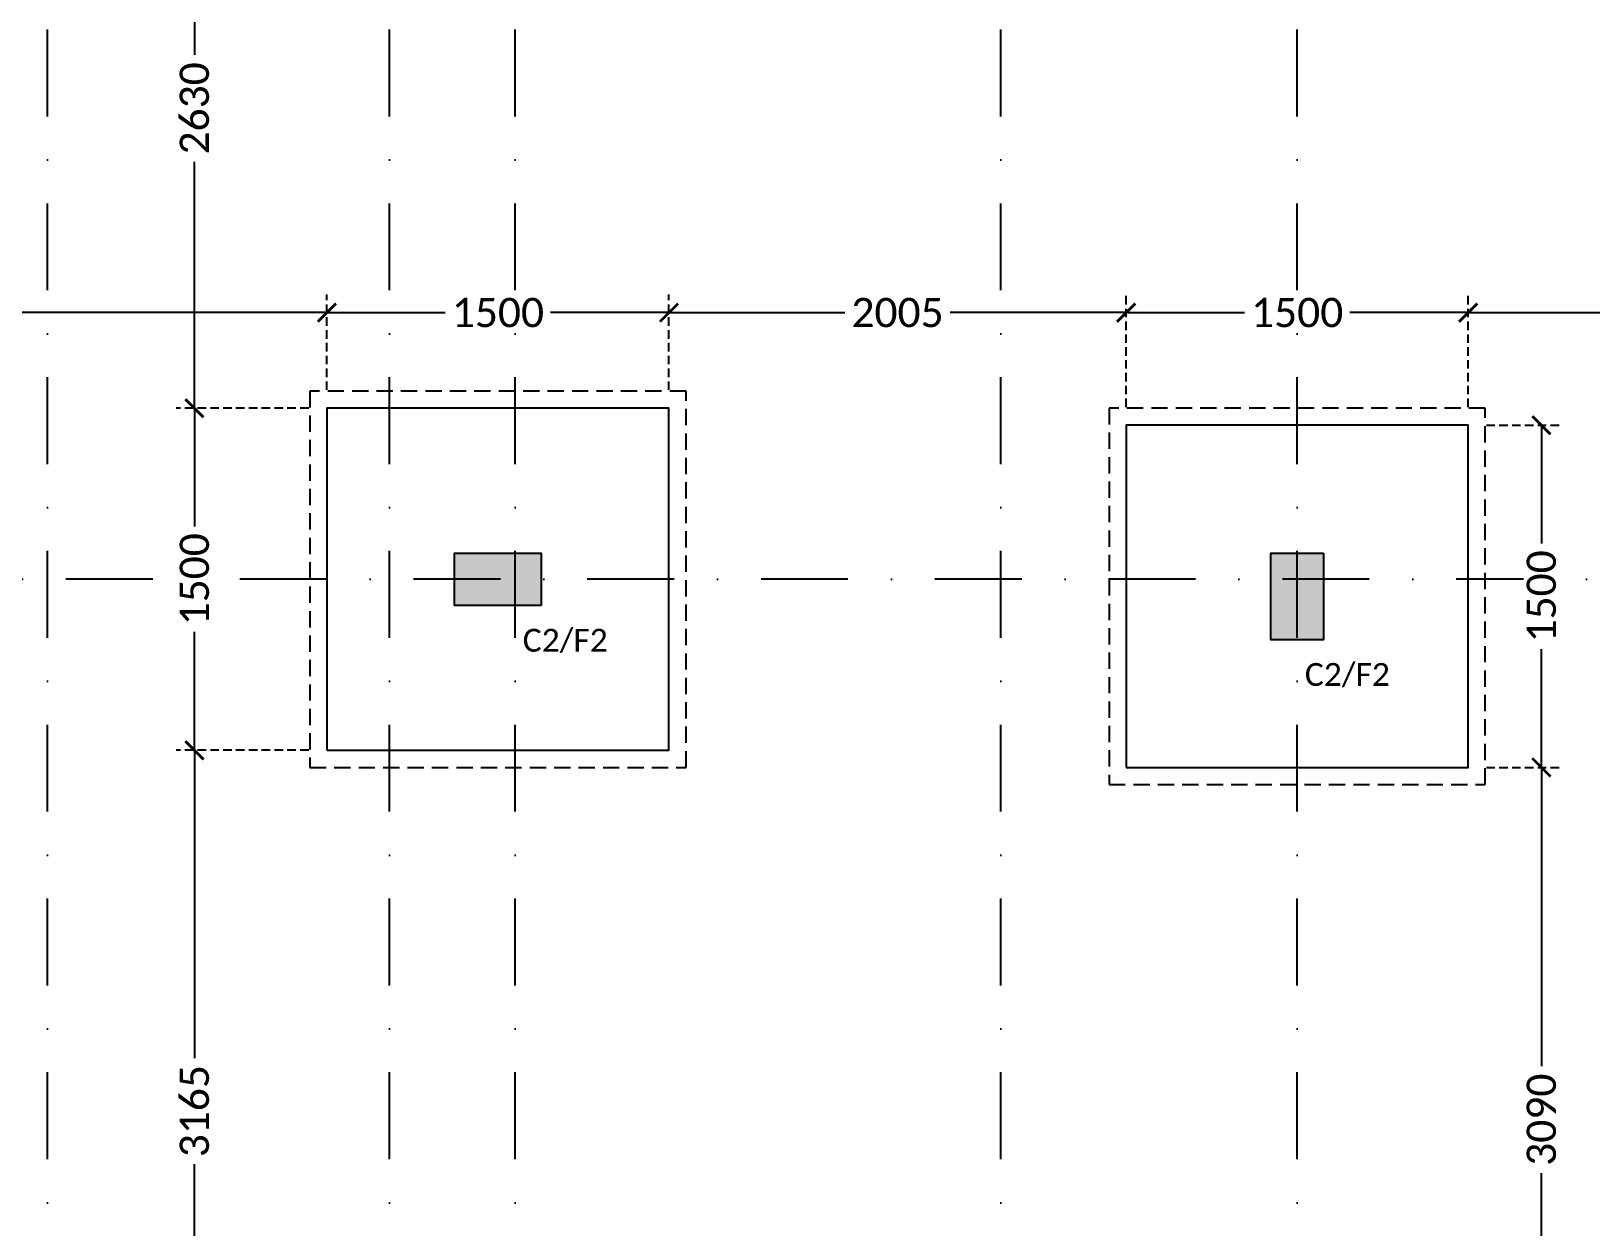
# Model space of a CAD drawing. Header units: millimetres. Extents: x -176651 to 954389, y -469666 to 486614.
# Drawn here: x 259295 to 266135, y 170185 to 175428 of the extents above; entities that cross this region are included whole.
import ezdxf
from ezdxf.xclip import XClip

# ---------------------------------------------------------------- set-up
doc = ezdxf.new("R2010")
doc.units = ezdxf.units.MM
doc.header["$LTSCALE"] = 150
doc.header["$XCLIPFRAME"] = 2
for name, pattern in [('1625E_Grid$0$DASHDOTX2', [50.8, 25.4, -12.7, 0, -12.7]), ('3BHK-W(SB)$0$HIDDEN', [0.375, 0.25, -0.125]), ('HIDDEN2', [4.7625, 3.175, -1.5875])]:
    doc.linetypes.add(name, pattern=pattern)
for name, color, linetype in [('1625E_Columns$0$ad-Column', 3, 'Continuous'), ('1625E_Columns$0$ad-Column Hatch', 125, 'Continuous'), ('1625E_Grid$0$ad-Grid', 8, '1625E_Grid$0$DASHDOTX2'), ('ad-Footing line', 2, 'Continuous'), ('ad-PCC line', 8, 'HIDDEN2'), ("Plot's Boundary$0$ad-Road", 8, 'Continuous'), ("Plot's Boundary$0$ad-Road Hatch", 8, 'Continuous')]:
    doc.layers.add(name, color=color, linetype=linetype)
doc.layers.add('ad-External Dimensions', color=5, linetype='Continuous', true_color=0x0000ff)
doc.layers.add('ad-Foundation text', color=6, linetype='Continuous', true_color=0xff00ff)
doc.styles.get("Standard").update_dxf_attribs({"font": 'calibril.ttf'})
doc.dimstyles.new('A-75-DIM-INT (Framing)', dxfattribs={"dimscale": 100, "dimtxt": 1.6, "dimasz": 1, "dimexe": 1, "dimexo": 1, "dimgap": 0.5, "dimtad": 0, "dimdec": 0, "dimdsep": 46, "dimtxsty": 'Standard', "dimblk": 'ARCHTICK', "dimcen": 0.025, "dimclrd": 5, "dimclre": 5, "dimclrt": 256, "dimazin": 2, "dimtfac": 1, "dimtdec": 0, "dimtmove": 1, "dimatfit": 0, "dimldrblk": 'ARCHTICK', "dimfxl": 1, "dimfxlon": 1, "dimtfill": 1, "dimtolj": 1, "dimtzin": 0, "dimarcsym": 0})

# ---------------------------------------------------------------- blocks, each defined once
blk = doc.blocks.new("Plot's Boundary$0$A$C4fb60e89")
at = {"layer": "Plot's Boundary$0$ad-Road Hatch", "ltscale": 5, "transparency": 33554687}
h = blk.add_hatch(dxfattribs=at)
h.set_pattern_fill('AR-HBONE', color=256, scale=15)
h.set_pattern_definition([(45, (-193247.7, -428758.8), (0, 2155.2615), [4572, -1524]), (135, (-192170.1, -427681.1), (2e-13, 2155.2615), [4572, -1524])])
h.paths.add_polyline_path([(175594.5, -250241), (169177.9, -249341.1), (167473.5, -249057.1), (167473.5, -138693.9), (101313.5, -138693.9), (101313.5, -199953.9), (101307.7, -237994.6), (101040.4, -268291), (101007.7, -280967.7), (101066.4, -293683.6), (101242.5, -311127.2), (100909.9, -319343.6), (100949.1, -333937.5), (100668.7, -366959.6), (100727.3, -390982.9), (100668.7, -404585.6), (100538.2, -420418.5), (100466.5, -428758.8), (92426.2, -427265.5), (92163.5, -427209.5), (92163.5, -321453.9), (24803.5, -321453.9), (24803.5, -412960.5), (15653.5, -411028.6), (15653.5, -321452.2), (-19535.1, -321452.2), (-34427.5, -319476.7), (-65207.4, -315394.6), (-171770.1, -301268.1), (-185853.9, -298333.1), (-193247.7, -296831.5), (-193244, -292907.6), (-191913.8, -285219.4), (-191838.8, -284678.8), (-183397.4, -286393.2), (-169722.9, -289242.8), (-53141.2, -304697.5), (-18730.1, -309262.2), (15653.3, -309262.2), (15653.5, 703.4), (24803.5, 1114.6), (24803.5, -129543.9), (92163.5, -129543.9), (92163.5, 15133.3), (101313.5, 17712.8), (101313.5, -129543.9), (167473.5, -129543.9), (167473.5, 35551.6), (175738, 37855), (175848.8, 28595.3), (175835.8, 25947.4), (175777.1, 14040.5), (175855.3, 2315.8), (175659.7, -18036.1), (175731.4, -34038.6), (175718.4, -46839.2), (175672.7, -63402.4), (175816.2, -82071.9), (175542.3, -106356), (175490.2, -124640.8), (175574.9, -145018.8), (175731.4, -168892), (175796.6, -181268.8), (175796.6, -192667.4), (175744.5, -208200.3), (175829.2, -223276.8), (175887.9, -234871.1)])
h.paths.add_polyline_path([(24803.5, -309263.9), (92163.5, -309263.9), (92163.5, -138693.9), (24803.5, -138693.9)], flags=16)
blk = doc.blocks.new("Plot's Boundary")
at = {"layer": "Plot's Boundary$0$ad-Road", "ltscale": 5}
blk.add_blockref("Plot's Boundary$0$A$C4fb60e89", (191838.8, 428758.8), dxfattribs=at)
blk = doc.blocks.new('1625E_Columns$0$zw$6AA0')
at = {"layer": '1625E_Columns$0$ad-Column Hatch', "transparency": 33554687}
h = blk.add_hatch(color=256, dxfattribs=at)
h.dxf.hatch_style = 1
h.paths.add_polyline_path([(0, -230), (380, -230), (380, 0), (0, 0)])
at = {"layer": '1625E_Columns$0$ad-Column'}
blk.add_lwpolyline([(0, -230), (380, -230), (380, 0), (0, 0)], close=True, dxfattribs=at)
blk = doc.blocks.new('1625E_Columns')
at = {"layer": '1625E_Columns$0$ad-Column', "xscale": -1}
for p, rotation in [((5110, 4745), 359.9999999999997), ((8310, 4745), 90)]:
    blk.add_blockref('1625E_Columns$0$zw$6AA0', p, dxfattribs=dict(at, rotation=rotation))
blk = doc.blocks.new('1625E_Grid')
at = {"layer": '1625E_Grid$0$ad-Grid', "ltscale": 0.1}
for points in [[(3298.6, -4463.6), (3298.6, -4213.6), (2945, -4010), (2945, 16020), (3298.6, 16223.6), (3298.6, 16473.6)], [(5348.6, -4463.6), (5348.6, -4213.6), (4995, -4010), (4995, 16020), (5348.6, 16223.6), (5348.6, 16473.6)], [(4445, -4010), (4445, 16020)], [(7125, -4010), (7125, 16020)], [(8425, -4010), (8425, 16020)], [(15600, 4630), (-1800, 4630)]]:
    blk.add_lwpolyline(points, dxfattribs=at)
blk = doc.blocks.new('zw$D00E')
at = {"layer": 'ad-Footing line'}
for points in [[(-7950, -9740), (-6450, -9740), (-6450, -8240), (-7950, -8240)], [(-4445, -9815), (-2945, -9815), (-2945, -8315), (-4445, -8315)]]:
    blk.add_lwpolyline(points, close=True, dxfattribs=at)
at = {"layer": 'ad-PCC line', "ltscale": 0.15}
for points in [[(-8025, -9815), (-6375, -9815), (-6375, -8165), (-8025, -8165)], [(-4520, -9890), (-2870, -9890), (-2870, -8240), (-4520, -8240)]]:
    blk.add_lwpolyline(points, close=True, dxfattribs=at)
blk = doc.blocks.new('zw$3F63')
at = {"layer": 'ad-Foundation text', "char_height": 100, "width": 349.312, "attachment_point": 5}
for insert in [(-6904.8, -9260.8), (-3474.8, -9410.8)]:
    blk.add_mtext('\\pxt5;C2/F2', dxfattribs=dict(at, insert=insert))
blk = doc.blocks.new('_ArchTick')
at = {"color": 0, "linetype": 'ByBlock', "const_width": 0.15}
blk.add_lwpolyline([(-0.5, -0.5), (0.5, 0.5)], dxfattribs=at)
blk = doc.blocks.new('*D87')
at = {"layer": 'ad-External Dimensions', "linetype": '3BHK-W(SB)$0$HIDDEN', "lineweight": -2, "transparency": 16777216}
for p, q in [((3690, -5610), (3509.2, -5610)), ((4090, -8240), (3509.2, -8240))]:
    blk.add_line(p, q, dxfattribs=at)
at = {"layer": 'ad-External Dimensions', "lineweight": -2, "transparency": 16777216}
for p, q in [((3589.2, -5610), (3589.2, -6690.8)), ((3589.2, -8240), (3589.2, -7159.2))]:
    blk.add_line(p, q, dxfattribs=at)
at = {"layer": 'Defpoints', "color": 0, "transparency": 16777216}
for p in [(3770, -5610), (3589.2, -8240), (4170, -8240)]:
    blk.add_point(p, dxfattribs=at)
at = {"layer": 'ad-External Dimensions', "lineweight": -2, "transparency": 16777216, "xscale": 80, "yscale": 80, "zscale": 80}
for p, rotation in [((3589.2, -5610), 90), ((3589.2, -8240), 270)]:
    blk.add_blockref('_ArchTick', p, dxfattribs=dict(at, rotation=rotation))
at = {"layer": 'ad-External Dimensions', "transparency": 16777216, "insert": (3589.2, -6925), "char_height": 128, "attachment_point": 5, "rotation": 90, "bg_fill": 3, "box_fill_scale": 1.1, "bg_fill_color": 256, "bg_fill_true_color": 13158600, "bg_fill_transparency": 0}
blk.add_mtext('\\A1;2630', dxfattribs=at)
blk = doc.blocks.new('*D88')
at = {"layer": 'ad-External Dimensions', "linetype": '3BHK-W(SB)$0$HIDDEN', "lineweight": -2, "transparency": 16777216}
for p, q in [((4090, -8240), (3509.2, -8240)), ((4090, -9740), (3509.2, -9740))]:
    blk.add_line(p, q, dxfattribs=at)
at = {"layer": 'ad-External Dimensions', "lineweight": -2, "transparency": 16777216}
for p, q in [((3589.2, -8240), (3589.2, -8758.8)), ((3589.2, -9740), (3589.2, -9221.2))]:
    blk.add_line(p, q, dxfattribs=at)
at = {"layer": 'Defpoints', "color": 0, "transparency": 16777216}
for p in [(4170, -8240), (3589.2, -9740), (4170, -9740)]:
    blk.add_point(p, dxfattribs=at)
at = {"layer": 'ad-External Dimensions', "lineweight": -2, "transparency": 16777216, "xscale": 80, "yscale": 80, "zscale": 80}
for p, rotation in [((3589.2, -8240), 90), ((3589.2, -9740), 270)]:
    blk.add_blockref('_ArchTick', p, dxfattribs=dict(at, rotation=rotation))
at = {"layer": 'ad-External Dimensions', "transparency": 16777216, "insert": (3589.2, -8990), "char_height": 128, "attachment_point": 5, "rotation": 90, "bg_fill": 3, "box_fill_scale": 1.1, "bg_fill_color": 256, "bg_fill_true_color": 13158600, "bg_fill_transparency": 0}
blk.add_mtext('\\A1;1500', dxfattribs=at)
blk = doc.blocks.new('*D89')
at = {"layer": 'ad-External Dimensions', "linetype": '3BHK-W(SB)$0$HIDDEN', "lineweight": -2, "transparency": 16777216}
for p, q in [((4090, -9740), (3509.2, -9740)), ((4240, -12905), (3509.2, -12905))]:
    blk.add_line(p, q, dxfattribs=at)
at = {"layer": 'ad-External Dimensions', "lineweight": -2, "transparency": 16777216}
for p, q in [((3589.2, -9740), (3589.2, -11090.3)), ((3589.2, -12905), (3589.2, -11554.7))]:
    blk.add_line(p, q, dxfattribs=at)
at = {"layer": 'Defpoints', "color": 0, "transparency": 16777216}
for p in [(4170, -9740), (3589.2, -12905), (4320, -12905)]:
    blk.add_point(p, dxfattribs=at)
at = {"layer": 'ad-External Dimensions', "lineweight": -2, "transparency": 16777216, "xscale": 80, "yscale": 80, "zscale": 80}
for p, rotation in [((3589.2, -9740), 90), ((3589.2, -12905), 270)]:
    blk.add_blockref('_ArchTick', p, dxfattribs=dict(at, rotation=rotation))
at = {"layer": 'ad-External Dimensions', "transparency": 16777216, "insert": (3589.2, -11322.5), "char_height": 128, "attachment_point": 5, "rotation": 90, "bg_fill": 3, "box_fill_scale": 1.1, "bg_fill_color": 256, "bg_fill_true_color": 13158600, "bg_fill_transparency": 0}
blk.add_mtext('\\A1;3165', dxfattribs=at)
blk = doc.blocks.new('*D93')
at = {"layer": 'ad-External Dimensions', "linetype": '3BHK-W(SB)$0$HIDDEN', "lineweight": -2, "transparency": 16777216}
for p, q in [((790, -8310), (790, -7740.9)), ((4170, -8160), (4170, -7740.9))]:
    blk.add_line(p, q, dxfattribs=at)
at = {"layer": 'ad-External Dimensions', "lineweight": -2, "transparency": 16777216}
for p, q in [((790, -7820.9), (2245, -7820.9)), ((4170, -7820.9), (2715, -7820.9))]:
    blk.add_line(p, q, dxfattribs=at)
at = {"layer": 'Defpoints', "color": 0, "transparency": 16777216}
for p in [(4170, -7820.9), (4170, -8240), (790, -8390)]:
    blk.add_point(p, dxfattribs=at)
at = {"layer": 'ad-External Dimensions', "lineweight": -2, "transparency": 16777216, "xscale": 80, "yscale": 80, "zscale": 80, "rotation": 180}
blk.add_blockref('_ArchTick', (790, -7820.9), dxfattribs=at)
at = {"layer": 'ad-External Dimensions', "lineweight": -2, "transparency": 16777216, "xscale": 80, "yscale": 80, "zscale": 80}
blk.add_blockref('_ArchTick', (4170, -7820.9), dxfattribs=at)
at = {"layer": 'ad-External Dimensions', "transparency": 16777216, "insert": (2480, -7820.9), "char_height": 128, "attachment_point": 5, "bg_fill": 3, "box_fill_scale": 1.1, "bg_fill_color": 256, "bg_fill_true_color": 13158600, "bg_fill_transparency": 0}
blk.add_mtext('\\A1;3380', dxfattribs=at)
blk = doc.blocks.new('*D94')
at = {"layer": 'ad-External Dimensions', "linetype": '3BHK-W(SB)$0$HIDDEN', "lineweight": -2, "transparency": 16777216}
for p, q in [((4170, -8160), (4170, -7740.9)), ((5670, -8160), (5670, -7740.9))]:
    blk.add_line(p, q, dxfattribs=at)
at = {"layer": 'ad-External Dimensions', "lineweight": -2, "transparency": 16777216}
for p, q in [((4170, -7820.9), (4688.8, -7820.9)), ((5670, -7820.9), (5151.2, -7820.9))]:
    blk.add_line(p, q, dxfattribs=at)
at = {"layer": 'Defpoints', "color": 0, "transparency": 16777216}
for p in [(5670, -7820.9), (4170, -8240), (5670, -8240)]:
    blk.add_point(p, dxfattribs=at)
at = {"layer": 'ad-External Dimensions', "lineweight": -2, "transparency": 16777216, "xscale": 80, "yscale": 80, "zscale": 80, "rotation": 180}
blk.add_blockref('_ArchTick', (4170, -7820.9), dxfattribs=at)
at = {"layer": 'ad-External Dimensions', "lineweight": -2, "transparency": 16777216, "xscale": 80, "yscale": 80, "zscale": 80}
blk.add_blockref('_ArchTick', (5670, -7820.9), dxfattribs=at)
at = {"layer": 'ad-External Dimensions', "transparency": 16777216, "insert": (4920, -7820.9), "char_height": 128, "attachment_point": 5, "bg_fill": 3, "box_fill_scale": 1.1, "bg_fill_color": 256, "bg_fill_true_color": 13158600, "bg_fill_transparency": 0}
blk.add_mtext('\\A1;1500', dxfattribs=at)
blk = doc.blocks.new('*D95')
at = {"layer": 'ad-External Dimensions', "linetype": '3BHK-W(SB)$0$HIDDEN', "lineweight": -2, "transparency": 16777216}
for p, q in [((5670, -8160), (5670, -7740.9)), ((7675, -8235), (7675, -7740.9))]:
    blk.add_line(p, q, dxfattribs=at)
at = {"layer": 'ad-External Dimensions', "lineweight": -2, "transparency": 16777216}
for p, q in [((5670, -7820.9), (6441, -7820.9)), ((7675, -7820.9), (6904, -7820.9))]:
    blk.add_line(p, q, dxfattribs=at)
at = {"layer": 'Defpoints', "color": 0, "transparency": 16777216}
for p in [(7675, -7820.9), (5670, -8240), (7675, -8315)]:
    blk.add_point(p, dxfattribs=at)
at = {"layer": 'ad-External Dimensions', "lineweight": -2, "transparency": 16777216, "xscale": 80, "yscale": 80, "zscale": 80, "rotation": 180}
blk.add_blockref('_ArchTick', (5670, -7820.9), dxfattribs=at)
at = {"layer": 'ad-External Dimensions', "lineweight": -2, "transparency": 16777216, "xscale": 80, "yscale": 80, "zscale": 80}
blk.add_blockref('_ArchTick', (7675, -7820.9), dxfattribs=at)
at = {"layer": 'ad-External Dimensions', "transparency": 16777216, "insert": (6672.5, -7820.9), "char_height": 128, "attachment_point": 5, "bg_fill": 3, "box_fill_scale": 1.1, "bg_fill_color": 256, "bg_fill_true_color": 13158600, "bg_fill_transparency": 0}
blk.add_mtext('\\A1;2005', dxfattribs=at)
blk = doc.blocks.new('*D96')
at = {"layer": 'ad-External Dimensions', "linetype": '3BHK-W(SB)$0$HIDDEN', "lineweight": -2, "transparency": 16777216}
for p, q in [((7675, -8235), (7675, -7740.9)), ((9175, -8235), (9175, -7740.9))]:
    blk.add_line(p, q, dxfattribs=at)
at = {"layer": 'ad-External Dimensions', "lineweight": -2, "transparency": 16777216}
for p, q in [((7675, -7820.9), (8193.8, -7820.9)), ((9175, -7820.9), (8656.2, -7820.9))]:
    blk.add_line(p, q, dxfattribs=at)
at = {"layer": 'Defpoints', "color": 0, "transparency": 16777216}
for p in [(9175, -7820.9), (7675, -8315), (9175, -8315)]:
    blk.add_point(p, dxfattribs=at)
at = {"layer": 'ad-External Dimensions', "lineweight": -2, "transparency": 16777216, "xscale": 80, "yscale": 80, "zscale": 80, "rotation": 180}
blk.add_blockref('_ArchTick', (7675, -7820.9), dxfattribs=at)
at = {"layer": 'ad-External Dimensions', "lineweight": -2, "transparency": 16777216, "xscale": 80, "yscale": 80, "zscale": 80}
blk.add_blockref('_ArchTick', (9175, -7820.9), dxfattribs=at)
at = {"layer": 'ad-External Dimensions', "transparency": 16777216, "insert": (8425, -7820.9), "char_height": 128, "attachment_point": 5, "bg_fill": 3, "box_fill_scale": 1.1, "bg_fill_color": 256, "bg_fill_true_color": 13158600, "bg_fill_transparency": 0}
blk.add_mtext('\\A1;1500', dxfattribs=at)
blk = doc.blocks.new('*D106')
at = {"layer": 'ad-External Dimensions', "linetype": '3BHK-W(SB)$0$HIDDEN', "lineweight": -2, "transparency": 16777216}
for p, q in [((9175, -8235), (9175, -7740.9)), ((11405, -8385), (11405, -7740.9))]:
    blk.add_line(p, q, dxfattribs=at)
at = {"layer": 'ad-External Dimensions', "lineweight": -2, "transparency": 16777216}
for p, q in [((9175, -7820.9), (10055.8, -7820.9)), ((11405, -7820.9), (10524.2, -7820.9))]:
    blk.add_line(p, q, dxfattribs=at)
at = {"layer": 'Defpoints', "color": 0, "transparency": 16777216}
for p in [(11405, -7820.9), (9175, -8315), (11405, -8465)]:
    blk.add_point(p, dxfattribs=at)
at = {"layer": 'ad-External Dimensions', "lineweight": -2, "transparency": 16777216, "xscale": 80, "yscale": 80, "zscale": 80, "rotation": 180}
blk.add_blockref('_ArchTick', (9175, -7820.9), dxfattribs=at)
at = {"layer": 'ad-External Dimensions', "lineweight": -2, "transparency": 16777216, "xscale": 80, "yscale": 80, "zscale": 80}
blk.add_blockref('_ArchTick', (11405, -7820.9), dxfattribs=at)
at = {"layer": 'ad-External Dimensions', "transparency": 16777216, "insert": (10290, -7820.9), "char_height": 128, "attachment_point": 5, "bg_fill": 3, "box_fill_scale": 1.1, "bg_fill_color": 256, "bg_fill_true_color": 13158600, "bg_fill_transparency": 0}
blk.add_mtext('\\A1;2230', dxfattribs=at)
blk = doc.blocks.new('*D29')
at = {"layer": 'ad-External Dimensions', "linetype": '3BHK-W(SB)$0$HIDDEN', "lineweight": -2, "transparency": 16777216}
for p, q in [((9255, -8315), (9576.3, -8315)), ((9255, -9815), (9576.3, -9815))]:
    blk.add_line(p, q, dxfattribs=at)
at = {"layer": 'ad-External Dimensions', "lineweight": -2, "transparency": 16777216}
for p, q in [((9496.3, -8315), (9496.3, -8833.8)), ((9496.3, -9815), (9496.3, -9296.2))]:
    blk.add_line(p, q, dxfattribs=at)
at = {"layer": 'Defpoints', "color": 0, "transparency": 16777216}
for p in [(9175, -8315), (9175, -9815), (9496.3, -9815)]:
    blk.add_point(p, dxfattribs=at)
at = {"layer": 'ad-External Dimensions', "lineweight": -2, "transparency": 16777216, "xscale": 80, "yscale": 80, "zscale": 80}
for p, rotation in [((9496.3, -8315), 90), ((9496.3, -9815), 270)]:
    blk.add_blockref('_ArchTick', p, dxfattribs=dict(at, rotation=rotation))
at = {"layer": 'ad-External Dimensions', "transparency": 16777216, "insert": (9496.3, -9065), "char_height": 128, "attachment_point": 5, "rotation": 90, "bg_fill": 3, "box_fill_scale": 1.1, "bg_fill_color": 256, "bg_fill_true_color": 13158600, "bg_fill_transparency": 0}
blk.add_mtext('\\A1;1500', dxfattribs=at)
blk = doc.blocks.new('*D30')
at = {"layer": 'ad-External Dimensions', "linetype": '3BHK-W(SB)$0$HIDDEN', "lineweight": -2, "transparency": 16777216}
for p, q in [((9255, -9815), (9576.3, -9815)), ((9030, -12905), (9576.3, -12905))]:
    blk.add_line(p, q, dxfattribs=at)
at = {"layer": 'ad-External Dimensions', "lineweight": -2, "transparency": 16777216}
for p, q in [((9496.3, -9815), (9496.3, -11125)), ((9496.3, -12905), (9496.3, -11595))]:
    blk.add_line(p, q, dxfattribs=at)
at = {"layer": 'Defpoints', "color": 0, "transparency": 16777216}
for p in [(9175, -9815), (8950, -12905), (9496.3, -12905)]:
    blk.add_point(p, dxfattribs=at)
at = {"layer": 'ad-External Dimensions', "lineweight": -2, "transparency": 16777216, "xscale": 80, "yscale": 80, "zscale": 80}
for p, rotation in [((9496.3, -9815), 90), ((9496.3, -12905), 270)]:
    blk.add_blockref('_ArchTick', p, dxfattribs=dict(at, rotation=rotation))
at = {"layer": 'ad-External Dimensions', "transparency": 16777216, "insert": (9496.3, -11360), "char_height": 128, "attachment_point": 5, "rotation": 90, "bg_fill": 3, "box_fill_scale": 1.1, "bg_fill_color": 256, "bg_fill_true_color": 13158600, "bg_fill_transparency": 0}
blk.add_mtext('\\A1;3090', dxfattribs=at)
blk = doc.blocks.new('zw$2C0D')
at = {"layer": 'ad-External Dimensions'}
dim = blk.add_linear_dim(base=(3589.2, -8240), p1=(3770, -5610), p2=(4170, -8240), angle=90, dimstyle='A-75-DIM-INT (Framing)', override={"dimscale": 80, "dimblk": 'ArchTick', "dimclrd": 256, "dimclre": 256, "dimfxl": 10, "dimtfill": 1, "dimtfillclr": 0}, dxfattribs=at)
dim.commit()
dim.dimension.update_dxf_attribs({"geometry": '*D87', "text_midpoint": (3589.2, -6925)})
dim = blk.add_linear_dim(base=(3589.2, -9740), p1=(4170, -8240), p2=(4170, -9740), angle=90, dimstyle='A-75-DIM-INT (Framing)', override={"dimscale": 80, "dimblk": 'ArchTick', "dimclrd": 256, "dimclre": 256, "dimfxl": 10, "dimtfill": 1, "dimtfillclr": 0}, dxfattribs=at)
dim.commit()
dim.dimension.update_dxf_attribs({"geometry": '*D88', "text_midpoint": (3589.2, -8990)})
dim = blk.add_linear_dim(base=(4170, -7820.9), p1=(790, -8390), p2=(4170, -8240), dimstyle='A-75-DIM-INT (Framing)', override={"dimscale": 80, "dimblk": 'ArchTick', "dimclrd": 256, "dimclre": 256, "dimfxl": 10, "dimtfill": 1, "dimtfillclr": 0}, dxfattribs=at)
dim.commit()
dim.dimension.update_dxf_attribs({"geometry": '*D93', "text_midpoint": (2480, -7820.9)})
dim = blk.add_linear_dim(base=(3589.2, -12905), p1=(4170, -9740), p2=(4320, -12905), angle=90, dimstyle='A-75-DIM-INT (Framing)', override={"dimscale": 80, "dimblk": 'ArchTick', "dimclrd": 256, "dimclre": 256, "dimfxl": 10, "dimtfill": 1, "dimtfillclr": 0}, dxfattribs=at)
dim.commit()
dim.dimension.update_dxf_attribs({"geometry": '*D89', "text_midpoint": (3589.2, -11322.5)})
dim = blk.add_linear_dim(base=(5670, -7820.9), p1=(4170, -8240), p2=(5670, -8240), dimstyle='A-75-DIM-INT (Framing)', override={"dimscale": 80, "dimblk": 'ArchTick', "dimclrd": 256, "dimclre": 256, "dimfxl": 10, "dimtfill": 1, "dimtfillclr": 0}, dxfattribs=at)
dim.commit()
dim.dimension.update_dxf_attribs({"geometry": '*D94', "text_midpoint": (4920, -7820.9)})
dim = blk.add_linear_dim(base=(7675, -7820.9), p1=(5670, -8240), p2=(7675, -8315), dimstyle='A-75-DIM-INT (Framing)', override={"dimscale": 80, "dimblk": 'ArchTick', "dimclrd": 256, "dimclre": 256, "dimfxl": 10, "dimtfill": 1, "dimtfillclr": 0}, dxfattribs=at)
dim.commit()
dim.dimension.update_dxf_attribs({"geometry": '*D95', "text_midpoint": (6672.5, -7820.9)})
dim = blk.add_linear_dim(base=(9175, -7820.9), p1=(7675, -8315), p2=(9175, -8315), dimstyle='A-75-DIM-INT (Framing)', override={"dimscale": 80, "dimblk": 'ArchTick', "dimclrd": 256, "dimclre": 256, "dimfxl": 10, "dimtfill": 1, "dimtfillclr": 0}, dxfattribs=at)
dim.commit()
dim.dimension.update_dxf_attribs({"geometry": '*D96', "text_midpoint": (8425, -7820.9)})
dim = blk.add_linear_dim(base=(11405, -7820.9), p1=(9175, -8315), p2=(11405, -8465), dimstyle='A-75-DIM-INT (Framing)', override={"dimscale": 80, "dimblk": 'ArchTick', "dimclrd": 256, "dimclre": 256, "dimfxl": 10, "dimtfill": 1, "dimtfillclr": 0}, dxfattribs=at)
dim.commit()
dim.dimension.update_dxf_attribs({"geometry": '*D106', "text_midpoint": (10290, -7820.9)})
dim = blk.add_linear_dim(base=(9496.3, -9815), p1=(9175, -8315), p2=(9175, -9815), angle=90, dimstyle='A-75-DIM-INT (Framing)', override={"dimscale": 80, "dimblk": 'ArchTick', "dimclrd": 256, "dimclre": 256, "dimfxl": 10, "dimtfill": 1, "dimtfillclr": 0}, dxfattribs=at)
dim.commit()
dim.dimension.update_dxf_attribs({"geometry": '*D29', "text_midpoint": (9496.3, -9065)})
dim = blk.add_linear_dim(base=(9496.3, -12905), p1=(9175, -9815), p2=(8950, -12905), angle=90, dimstyle='A-75-DIM-INT (Framing)', override={"dimscale": 80, "dimblk": 'ArchTick', "dimclrd": 256, "dimclre": 256, "dimfxl": 10, "dimtfill": 1, "dimtfillclr": 0}, dxfattribs=at)
dim.commit()
dim.dimension.update_dxf_attribs({"geometry": '*D30', "text_midpoint": (9496.3, -11360)})

msp = doc.modelspace()

# ---------------------------------------------------------------- block references
ref = msp.add_blockref("Plot's Boundary", (0, 0))
XClip(ref).set_block_clipping_path([(245322.2775057808, 154244.8999686334), (289002.2775057808, 204914.8999686334)])

# ---------------------------------------------------------------- next in the draw order: block references
msp.add_blockref('1625E_Columns', (256422.3, 168394.9))

# ---------------------------------------------------------------- next in the draw order: block references
msp.add_blockref('1625E_Grid', (256422.3, 168394.9))

# ---------------------------------------------------------------- next in the draw order: block references
at = {"layer": 'ad-External Dimensions'}
for name in ['zw$D00E', 'zw$3F63']:
    msp.add_blockref(name, (268542.3, 182014.9), dxfattribs=at)

# ---------------------------------------------------------------- next in the draw order: block references
msp.add_blockref('zw$2C0D', (256422.3, 182014.9), dxfattribs=at)

doc.saveas('drawing.dxf')
